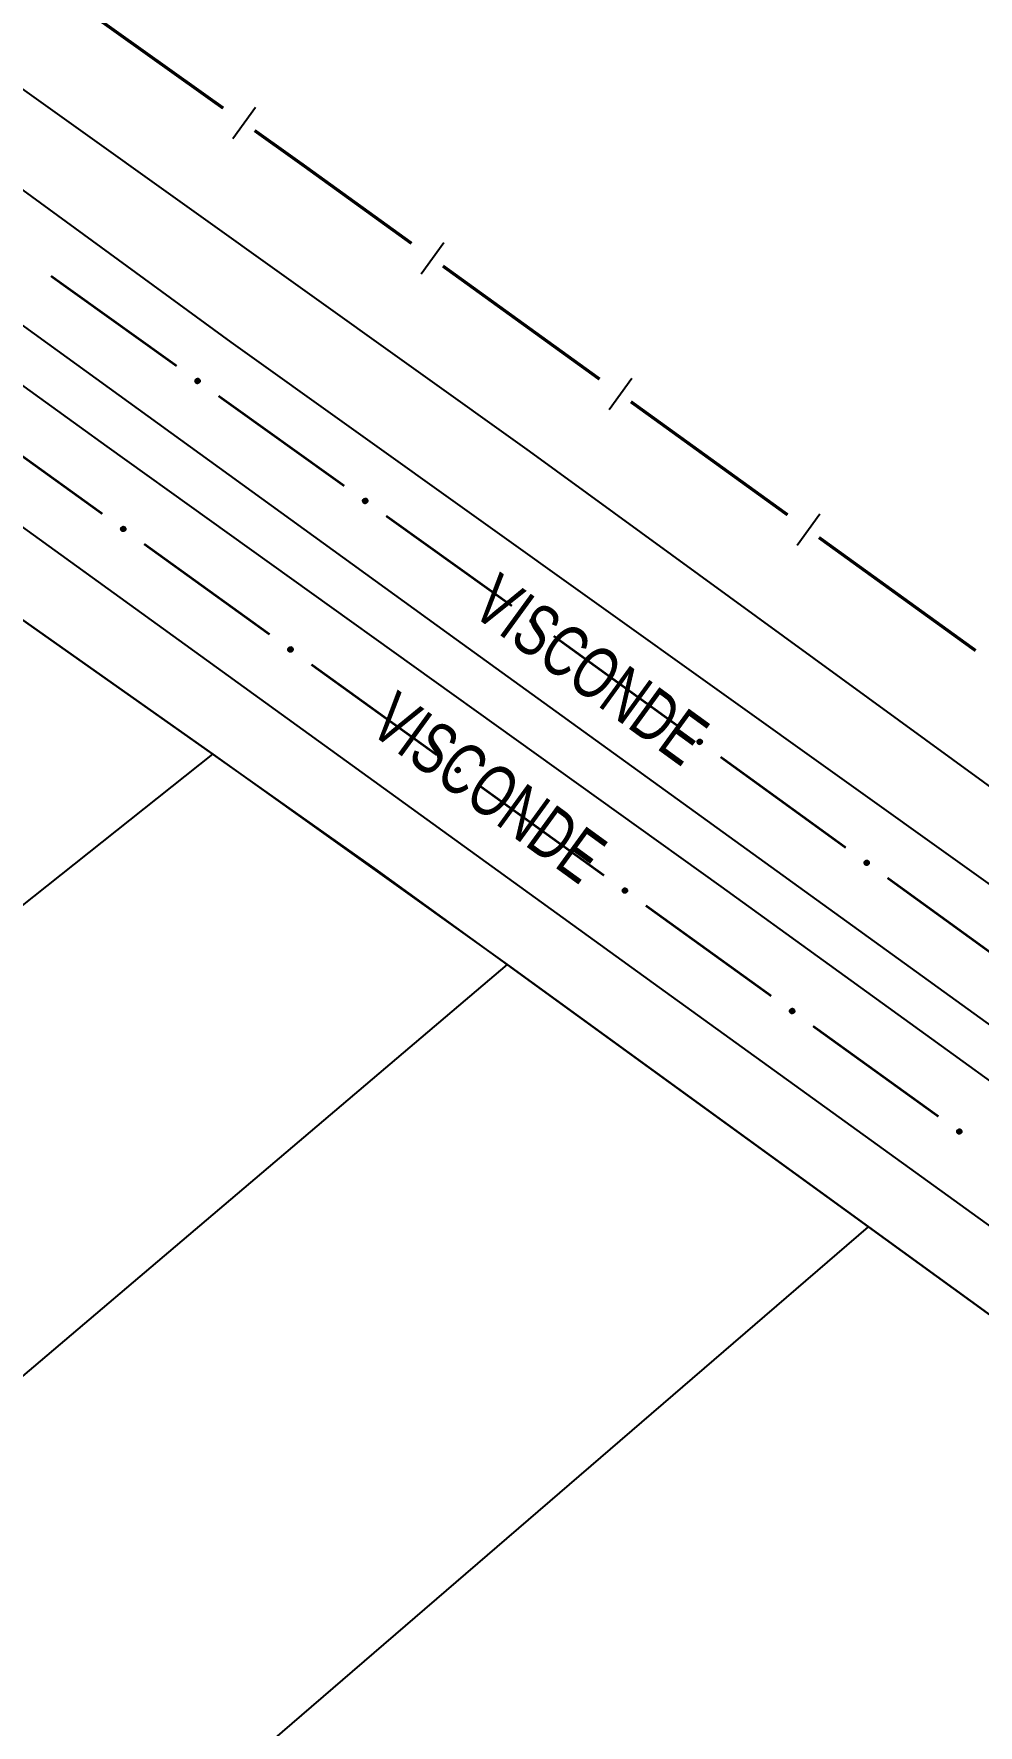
# Model space of a CAD drawing. Extents: x 200123 to 201542, y 4839549 to 4841240.
# Drawn here: x 200793.2 to 200866.4, y 4840543.5 to 4840674.9 of the extents above; entities that cross this region are included whole.
import ezdxf

# ---------------------------------------------------------------- set-up
doc = ezdxf.new("R2010")
doc.units = 0
doc.header["$LTSCALE"] = 1.5
doc.header["$MEASUREMENT"] = 0
for name, color, linetype in [('CD_MALHA_LOTES', 7, 'CONTINUOUS'), ('HD-CANAIS', 7, 'CONTINUOUS'), ('LM-LIM-SETORES-BAIRROS', 250, 'CONTINUOUS'), ('RU-QUADRA', 210, 'CONTINUOUS'), ('SV-EIXO-RUA-PAV', 20, 'CONTINUOUS'), ('SV-RUA-PAVIM', 7, 'CONTINUOUS'), ('SV-TXT-RUA-PAV', 7, 'CONTINUOUS')]:
    doc.layers.add(name, color=color, linetype=linetype)
doc.styles.add('ARIAL', font='ARIAL.SHX')

msp = doc.modelspace()

# ---------------------------------------------------------------- linework, layer by layer
at = {"layer": 'CD_MALHA_LOTES', "linetype": 'Continuous', "flags": 128}
for points in [[(200743.79, 4840663.57), (200807.05, 4840618.92)], [(200750.19, 4840573.71), (200807.05, 4840618.92)], [(200807.05, 4840618.92), (200829.9, 4840602.58)], [(200829.9, 4840602.58), (200768.89, 4840550.78)], [(200829.9, 4840602.58), (200857.93, 4840582.23)], [(200793.19, 4840526.39), (200857.93, 4840582.23)], [(200857.93, 4840582.23), (200900.44, 4840551.37), (200900.08, 4840548.43), (200858.895, 4840480.98)]]:
    msp.add_lwpolyline(points, dxfattribs=at)
at = {"layer": 'HD-CANAIS', "linetype": 'Continuous'}
msp.add_polyline3d([(200700.49, 4840737.05, 2.26), (200759.93, 4840693.69, 2.26), (200831.59, 4840642.44, 2.26), (200904.17, 4840589.58, 2.26), (200904.57, 4840585.19, 2.26)], dxfattribs=at)
at = {"layer": 'LM-LIM-SETORES-BAIRROS', "const_width": 0.25}
for points in [[(200807.851195, 4840669.085392), (200795.637594, 4840677.793317)], [(200813.96, 4840664.73), (200810.293915, 4840667.343807)], [(200814.363332, 4840664.43868), (200813.96, 4840664.73)], [(200822.469885, 4840658.583444), (200814.363332, 4840664.43868)], [(200837.061681, 4840648.044018), (200824.901851, 4840656.826873)], [(200851.653478, 4840637.504593), (200839.493647, 4840646.287448)], [(200866.245274, 4840626.965168), (200854.085444, 4840635.748022)]]:
    msp.add_lwpolyline(points, dxfattribs=at)
at = {"layer": 'LM-LIM-SETORES-BAIRROS'}
for points in [[(200810.350468, 4840669.145695), (200808.608883, 4840666.702975)], [(200824.969481, 4840658.628379), (200823.212911, 4840656.196413)], [(200839.561278, 4840648.088954), (200837.804707, 4840645.656988)], [(200854.153074, 4840637.549529), (200852.396503, 4840635.117563)]]:
    msp.add_lwpolyline(points, dxfattribs=at)
at = {"layer": 'RU-QUADRA', "linetype": 'Continuous', "flags": 128}
msp.add_lwpolyline([(200812.78, 4840408.41), (200815.31, 4840408.08), (200858.9, 4840480.98), (200900.08, 4840548.43), (200900.44, 4840551.37), (200857.93, 4840582.23), (200840.85, 4840594.63), (200829.9, 4840602.58), (200819.63, 4840610.04), (200743.79, 4840663.57), (200677.61, 4840712.96), (200655.55, 4840658.36), (200641.73, 4840623.22), (200690.03, 4840563.11), (200707.98, 4840540.44), (200727.57, 4840515.69), (200748.69, 4840489.02)], close=True, dxfattribs=at)
at = {"layer": 'SV-EIXO-RUA-PAV', "const_width": 0.18}
for points in [[(200794.481698, 4840656.053521), (200804.237967, 4840649.066732)], [(200807.490057, 4840646.737803), (200817.246326, 4840639.751014)], [(200798.473348, 4840637.582352), (200788.740245, 4840644.601378)], [(200820.498416, 4840637.422085), (200830.254685, 4840630.435297)], [(200811.450817, 4840628.223651), (200801.717715, 4840635.242677)], [(200833.499807, 4840628.096698), (200843.215295, 4840621.05331)], [(200824.428287, 4840618.86495), (200814.695184, 4840625.883976)], [(200846.45379, 4840618.705514), (200856.169277, 4840611.662127)], [(200837.405756, 4840609.506249), (200827.672654, 4840616.525274)], [(200859.407773, 4840609.314331), (200869.12326, 4840602.270943)], [(200850.383226, 4840600.147548), (200840.650123, 4840607.166573)], [(200863.360695, 4840590.788847), (200853.627593, 4840597.807872)]]:
    msp.add_lwpolyline(points, dxfattribs=at)
at = {"layer": 'SV-EIXO-RUA-PAV'}
for points in [[(200805.811289, 4840648.075421), (200805.859424, 4840648.084085), (200805.902565, 4840648.081689), (200805.937972, 4840648.069334), (200805.966413, 4840648.050258), (200805.993311, 4840648.027465), (200806.015361, 4840647.998501), (200806.032712, 4840647.960935), (200806.041743, 4840647.91271), (200806.036383, 4840647.868677), (200806.026128, 4840647.833317), (200806.007944, 4840647.802515), (200805.985364, 4840647.776755), (200805.954521, 4840647.754846), (200805.916279, 4840647.737634), (200805.867567, 4840647.729727), (200805.825289, 4840647.732366), (200805.791356, 4840647.745216), (200805.760505, 4840647.763693), (200805.733323, 4840647.787292), (200805.711842, 4840647.815847), (200805.694581, 4840647.854383), (200805.687414, 4840647.902564), (200805.689565, 4840647.944762), (200805.701935, 4840647.978867), (200805.72081, 4840648.00883), (200805.743343, 4840648.036087), (200805.771535, 4840648.059463), (200805.811289, 4840648.075421)], [(200818.819648, 4840638.759703), (200818.867783, 4840638.768368), (200818.910924, 4840638.765971), (200818.946331, 4840638.753616), (200818.974772, 4840638.73454), (200819.00167, 4840638.711747), (200819.02372, 4840638.682784), (200819.041071, 4840638.645217), (200819.050102, 4840638.596992), (200819.044742, 4840638.552959), (200819.034487, 4840638.517599), (200819.016303, 4840638.486797), (200818.993723, 4840638.461037), (200818.96288, 4840638.439128), (200818.924638, 4840638.421916), (200818.875926, 4840638.414009), (200818.833648, 4840638.416648), (200818.799715, 4840638.429498), (200818.768864, 4840638.447975), (200818.741682, 4840638.471574), (200818.720201, 4840638.50013), (200818.70294, 4840638.538665), (200818.695773, 4840638.586847), (200818.697924, 4840638.629044), (200818.710294, 4840638.663149), (200818.729169, 4840638.693112), (200818.751702, 4840638.720369), (200818.779894, 4840638.743746), (200818.819648, 4840638.759703)], [(200800.147681, 4840636.239187), (200800.099518, 4840636.230682), (200800.056385, 4840636.233221), (200800.021019, 4840636.245693), (200799.992641, 4840636.264864), (200799.965818, 4840636.287745), (200799.943865, 4840636.316782), (200799.926638, 4840636.354406), (200799.917767, 4840636.40266), (200799.923272, 4840636.446675), (200799.933644, 4840636.482001), (200799.95193, 4840636.512743), (200799.974595, 4840636.538428), (200800.00551, 4840636.560234), (200800.043809, 4840636.57732), (200800.092547, 4840636.585066), (200800.134816, 4840636.582287), (200800.168707, 4840636.569325), (200800.199496, 4840636.550746), (200800.2266, 4840636.527057), (200800.247986, 4840636.49843), (200800.265119, 4840636.459838), (200800.272127, 4840636.411633), (200800.269836, 4840636.369443), (200800.257354, 4840636.335379), (200800.23838, 4840636.305479), (200800.215757, 4840636.278297), (200800.187488, 4840636.255013), (200800.147681, 4840636.239187)], [(200831.828844, 4840629.444053), (200831.877028, 4840629.452437), (200831.920155, 4840629.44979), (200831.955489, 4840629.437229), (200831.983819, 4840629.417988), (200832.010585, 4840629.395039), (200832.032465, 4840629.365948), (200832.049598, 4840629.328281), (200832.058348, 4840629.280005), (200832.052733, 4840629.236004), (200832.042272, 4840629.200704), (200832.023909, 4840629.170008), (200832.00118, 4840629.14438), (200831.97021, 4840629.122651), (200831.931869, 4840629.105661), (200831.883112, 4840629.098037), (200831.840849, 4840629.100922), (200831.806991, 4840629.113969), (200831.776249, 4840629.132625), (200831.749204, 4840629.156382), (200831.72789, 4840629.185062), (200831.710854, 4840629.223697), (200831.703967, 4840629.271919), (200831.706363, 4840629.314104), (200831.718931, 4840629.348136), (200831.737979, 4840629.377989), (200831.76067, 4840629.405114), (200831.788998, 4840629.428327), (200831.828844, 4840629.444053)], [(200813.125151, 4840626.880486), (200813.076987, 4840626.871981), (200813.033854, 4840626.87452), (200812.998489, 4840626.886992), (200812.970111, 4840626.906162), (200812.943288, 4840626.929044), (200812.921334, 4840626.95808), (200812.904107, 4840626.995705), (200812.895236, 4840627.043959), (200812.900741, 4840627.087974), (200812.911114, 4840627.1233), (200812.929399, 4840627.154042), (200812.952065, 4840627.179727), (200812.98298, 4840627.201533), (200813.021279, 4840627.218619), (200813.070016, 4840627.226365), (200813.112286, 4840627.223586), (200813.146176, 4840627.210624), (200813.176965, 4840627.192045), (200813.20407, 4840627.168356), (200813.225455, 4840627.139729), (200813.242589, 4840627.101137), (200813.249596, 4840627.052932), (200813.247306, 4840627.010742), (200813.234823, 4840626.976678), (200813.21585, 4840626.946778), (200813.193227, 4840626.919596), (200813.164957, 4840626.896312), (200813.125151, 4840626.880486)], [(200844.782827, 4840620.052869), (200844.831011, 4840620.061254), (200844.874138, 4840620.058607), (200844.909472, 4840620.046046), (200844.937802, 4840620.026805), (200844.964568, 4840620.003856), (200844.986448, 4840619.974765), (200845.003581, 4840619.937098), (200845.012331, 4840619.888821), (200845.006716, 4840619.84482), (200844.996255, 4840619.80952), (200844.977892, 4840619.778824), (200844.955163, 4840619.753196), (200844.924193, 4840619.731467), (200844.885852, 4840619.714477), (200844.837095, 4840619.706854), (200844.794832, 4840619.709739), (200844.760974, 4840619.722786), (200844.730232, 4840619.741442), (200844.703187, 4840619.765198), (200844.681873, 4840619.793878), (200844.664836, 4840619.832513), (200844.65795, 4840619.880736), (200844.660346, 4840619.92292), (200844.672914, 4840619.956952), (200844.691962, 4840619.986805), (200844.714653, 4840620.013931), (200844.742981, 4840620.037143), (200844.782827, 4840620.052869)], [(200826.10262, 4840617.521785), (200826.054457, 4840617.51328), (200826.011324, 4840617.515819), (200825.975958, 4840617.528291), (200825.94758, 4840617.547461), (200825.920757, 4840617.570343), (200825.898804, 4840617.599379), (200825.881577, 4840617.637004), (200825.872706, 4840617.685258), (200825.878211, 4840617.729273), (200825.888583, 4840617.764599), (200825.906869, 4840617.795341), (200825.929534, 4840617.821026), (200825.960449, 4840617.842832), (200825.998748, 4840617.859918), (200826.047486, 4840617.867664), (200826.089755, 4840617.864885), (200826.123646, 4840617.851923), (200826.154435, 4840617.833344), (200826.181539, 4840617.809655), (200826.202925, 4840617.781028), (200826.220058, 4840617.742436), (200826.227066, 4840617.694231), (200826.224775, 4840617.652041), (200826.212293, 4840617.617977), (200826.193319, 4840617.588077), (200826.170696, 4840617.560894), (200826.142427, 4840617.537611), (200826.10262, 4840617.521785)], [(200857.73681, 4840610.661686), (200857.784994, 4840610.67007), (200857.828121, 4840610.667423), (200857.863455, 4840610.654863), (200857.891785, 4840610.635621), (200857.91855, 4840610.612672), (200857.940431, 4840610.583581), (200857.957564, 4840610.545914), (200857.966314, 4840610.497638), (200857.960699, 4840610.453637), (200857.950238, 4840610.418337), (200857.931875, 4840610.387641), (200857.909146, 4840610.362013), (200857.878176, 4840610.340284), (200857.839834, 4840610.323294), (200857.791078, 4840610.31567), (200857.748815, 4840610.318555), (200857.714957, 4840610.331602), (200857.684215, 4840610.350258), (200857.65717, 4840610.374015), (200857.635856, 4840610.402695), (200857.618819, 4840610.44133), (200857.611933, 4840610.489552), (200857.614329, 4840610.531737), (200857.626897, 4840610.565769), (200857.645945, 4840610.595622), (200857.668636, 4840610.622747), (200857.696964, 4840610.64596), (200857.73681, 4840610.661686)], [(200839.08009, 4840608.163084), (200839.031926, 4840608.154579), (200838.988793, 4840608.157118), (200838.953428, 4840608.16959), (200838.92505, 4840608.18876), (200838.898227, 4840608.211642), (200838.876273, 4840608.240678), (200838.859046, 4840608.278302), (200838.850175, 4840608.326557), (200838.85568, 4840608.370572), (200838.866053, 4840608.405898), (200838.884338, 4840608.43664), (200838.907004, 4840608.462324), (200838.937919, 4840608.484131), (200838.976218, 4840608.501217), (200839.024955, 4840608.508963), (200839.067225, 4840608.506183), (200839.101115, 4840608.493222), (200839.131904, 4840608.474643), (200839.159009, 4840608.450954), (200839.180394, 4840608.422327), (200839.197528, 4840608.383735), (200839.204535, 4840608.33553), (200839.202245, 4840608.29334), (200839.189762, 4840608.259276), (200839.170789, 4840608.229376), (200839.148166, 4840608.202193), (200839.119896, 4840608.17891), (200839.08009, 4840608.163084)], [(200852.057559, 4840598.804383), (200852.009396, 4840598.795878), (200851.966263, 4840598.798417), (200851.930897, 4840598.810889), (200851.902519, 4840598.830059), (200851.875696, 4840598.852941), (200851.853743, 4840598.881977), (200851.836516, 4840598.919601), (200851.827645, 4840598.967856), (200851.83315, 4840599.011871), (200851.843522, 4840599.047197), (200851.861808, 4840599.077939), (200851.884473, 4840599.103623), (200851.915388, 4840599.12543), (200851.953687, 4840599.142516), (200852.002425, 4840599.150262), (200852.044694, 4840599.147482), (200852.078585, 4840599.134521), (200852.109374, 4840599.115942), (200852.136478, 4840599.092253), (200852.157864, 4840599.063626), (200852.174997, 4840599.025034), (200852.182005, 4840598.976829), (200852.179714, 4840598.934639), (200852.167232, 4840598.900575), (200852.148258, 4840598.870675), (200852.125635, 4840598.843492), (200852.097366, 4840598.820209), (200852.057559, 4840598.804383)], [(200865.035029, 4840589.445682), (200864.986865, 4840589.437177), (200864.943732, 4840589.439716), (200864.908367, 4840589.452188), (200864.879989, 4840589.471358), (200864.853166, 4840589.49424), (200864.831212, 4840589.523276), (200864.813985, 4840589.5609), (200864.805114, 4840589.609155), (200864.810619, 4840589.65317), (200864.820992, 4840589.688496), (200864.839277, 4840589.719238), (200864.861943, 4840589.744922), (200864.892858, 4840589.766729), (200864.931157, 4840589.783815), (200864.979894, 4840589.791561), (200865.022164, 4840589.788781), (200865.056054, 4840589.77582), (200865.086843, 4840589.757241), (200865.113948, 4840589.733552), (200865.135333, 4840589.704925), (200865.152467, 4840589.666333), (200865.159474, 4840589.618128), (200865.157184, 4840589.575938), (200865.144701, 4840589.541874), (200865.125728, 4840589.511974), (200865.103105, 4840589.484791), (200865.074835, 4840589.461508), (200865.035029, 4840589.445682)]]:
    msp.add_lwpolyline(points, close=True, dxfattribs=at)
for points in [[(200805.72081, 4840648.00883), (200806.026128, 4840647.833317)], [(200805.735793, 4840648.021144), (200806.028249, 4840647.855343)], [(200805.743343, 4840648.036087), (200806.036383, 4840647.868677)], [(200805.761202, 4840648.044906), (200806.035593, 4840647.893721)], [(200805.771535, 4840648.059463), (200806.041743, 4840647.91271)], [(200805.791048, 4840648.065491), (200806.033267, 4840647.937345)], [(200805.811289, 4840648.075421), (200806.032712, 4840647.960935)], [(200805.8377, 4840648.079075), (200806.017779, 4840647.983681)], [(200805.859424, 4840648.084085), (200806.015361, 4840647.998501)], [(200805.884022, 4840648.082825), (200805.996564, 4840648.017335)], [(200805.902565, 4840648.081689), (200805.993311, 4840648.027465)], [(200805.687414, 4840647.902564), (200805.954521, 4840647.754846)], [(200805.689565, 4840647.944762), (200805.985364, 4840647.776755)], [(200805.689671, 4840647.921585), (200805.965486, 4840647.767701)], [(200805.694581, 4840647.854383), (200805.916279, 4840647.737634)], [(200805.69501, 4840647.877482), (200805.932627, 4840647.747596)], [(200805.698124, 4840647.959168), (200805.993908, 4840647.790984)], [(200805.701935, 4840647.978867), (200806.007944, 4840647.802515)], [(200805.709074, 4840647.833843), (200805.885345, 4840647.73782)], [(200805.711842, 4840647.815847), (200805.867567, 4840647.729727)], [(200805.713233, 4840647.991985), (200806.014085, 4840647.816815)], [(200805.726481, 4840647.799559), (200805.840927, 4840647.734384)], [(200805.733323, 4840647.787292), (200805.825289, 4840647.732366)], [(200818.695773, 4840638.586847), (200818.96288, 4840638.439128)], [(200818.697924, 4840638.629044), (200818.993723, 4840638.461037)], [(200818.69803, 4840638.605867), (200818.973845, 4840638.451984)], [(200818.70294, 4840638.538665), (200818.924638, 4840638.421916)], [(200818.703369, 4840638.561764), (200818.940986, 4840638.431879)], [(200818.706483, 4840638.643451), (200819.002267, 4840638.475266)], [(200818.710294, 4840638.663149), (200819.016303, 4840638.486797)], [(200818.717433, 4840638.518125), (200818.893704, 4840638.422102)], [(200818.720201, 4840638.50013), (200818.875926, 4840638.414009)], [(200818.721592, 4840638.676267), (200819.022444, 4840638.501097)], [(200818.729169, 4840638.693112), (200819.034487, 4840638.517599)], [(200818.73484, 4840638.483842), (200818.849286, 4840638.418666)], [(200818.741682, 4840638.471574), (200818.833648, 4840638.416648)], [(200818.744152, 4840638.705426), (200819.036608, 4840638.539625)], [(200818.751702, 4840638.720369), (200819.044742, 4840638.552959)], [(200818.769561, 4840638.729188), (200819.043952, 4840638.578003)], [(200818.779894, 4840638.743746), (200819.050102, 4840638.596992)], [(200818.799407, 4840638.749773), (200819.041626, 4840638.621627)], [(200818.819648, 4840638.759703), (200819.041071, 4840638.645217)], [(200818.846059, 4840638.763357), (200819.026138, 4840638.667964)], [(200818.867783, 4840638.768368), (200819.02372, 4840638.682784)], [(200818.892381, 4840638.767108), (200819.004923, 4840638.701618)], [(200818.910924, 4840638.765971), (200819.00167, 4840638.711747)], [(200800.187488, 4840636.255013), (200799.917767, 4840636.40266)], [(200800.215757, 4840636.278297), (200799.923272, 4840636.446675)], [(200800.197869, 4840636.269536), (200799.923979, 4840636.421629)], [(200800.167955, 4840636.249051), (200799.926161, 4840636.377997)], [(200800.147681, 4840636.239187), (200799.926638, 4840636.354406)], [(200800.223356, 4840636.293214), (200799.93145, 4840636.459982)], [(200800.23838, 4840636.305479), (200799.933644, 4840636.482001)], [(200800.121258, 4840636.235621), (200799.941496, 4840636.331609)], [(200800.099518, 4840636.230682), (200799.943865, 4840636.316782)], [(200800.246012, 4840636.322299), (200799.945742, 4840636.498463)], [(200800.257354, 4840636.335379), (200799.95193, 4840636.512743)], [(200800.074924, 4840636.232024), (200799.962599, 4840636.297886)], [(200800.056385, 4840636.233221), (200799.965818, 4840636.287745)], [(200800.26123, 4840636.355065), (200799.966004, 4840636.524227)], [(200800.269836, 4840636.369443), (200799.974595, 4840636.538428)], [(200800.269807, 4840636.39262), (200799.994502, 4840636.547415)], [(200800.272127, 4840636.411633), (200800.00551, 4840636.560234)], [(200800.264614, 4840636.436741), (200800.027428, 4840636.567411)], [(200800.265119, 4840636.459838), (200800.043809, 4840636.57732)], [(200800.250694, 4840636.480426), (200800.074742, 4840636.577032)], [(200800.247986, 4840636.49843), (200800.092547, 4840636.585066)], [(200800.233401, 4840636.514767), (200800.119171, 4840636.58032)], [(200800.2266, 4840636.527057), (200800.134816, 4840636.582287)], [(200831.703967, 4840629.271919), (200831.97021, 4840629.122651)], [(200831.706334, 4840629.290927), (200831.98125, 4840629.135442)], [(200831.706363, 4840629.314104), (200832.00118, 4840629.14438)], [(200831.710854, 4840629.223697), (200831.931869, 4840629.105661)], [(200831.711417, 4840629.246793), (200831.948274, 4840629.115528)], [(200831.715005, 4840629.32846), (200832.009807, 4840629.158559)], [(200831.718931, 4840629.348136), (200832.023909, 4840629.170008)], [(200831.725227, 4840629.203073), (200831.900937, 4840629.106027)], [(200831.72789, 4840629.185062), (200831.883112, 4840629.098037)], [(200831.730305, 4840629.361188), (200832.030133, 4840629.184272)], [(200831.737979, 4840629.377989), (200832.042272, 4840629.200704)], [(200831.742434, 4840629.168689), (200831.856499, 4840629.102849)], [(200831.749204, 4840629.156382), (200831.840849, 4840629.100922)], [(200831.753034, 4840629.390215), (200832.044522, 4840629.222717)], [(200831.76067, 4840629.405114), (200832.052733, 4840629.236004)], [(200831.778581, 4840629.41383), (200832.052088, 4840629.261052)], [(200831.788998, 4840629.428327), (200832.058348, 4840629.280005)], [(200831.808546, 4840629.43424), (200832.050016, 4840629.304688)], [(200831.828844, 4840629.444053), (200832.049598, 4840629.328281)], [(200831.855276, 4840629.447553), (200832.034797, 4840629.351114)], [(200831.877028, 4840629.452437), (200832.032465, 4840629.365948)], [(200831.901619, 4840629.451034), (200832.013779, 4840629.384891)], [(200831.920155, 4840629.44979), (200832.010585, 4840629.395039)], [(200813.164957, 4840626.896312), (200812.895236, 4840627.043959)], [(200813.193227, 4840626.919596), (200812.900741, 4840627.087974)], [(200813.175338, 4840626.910835), (200812.901449, 4840627.062928)], [(200813.145424, 4840626.89035), (200812.903631, 4840627.019296)], [(200813.125151, 4840626.880486), (200812.904107, 4840626.995705)], [(200813.200825, 4840626.934513), (200812.908919, 4840627.101281)], [(200813.21585, 4840626.946778), (200812.911114, 4840627.1233)], [(200813.223482, 4840626.963598), (200812.923211, 4840627.139762)], [(200813.234823, 4840626.976678), (200812.929399, 4840627.154042)], [(200813.238699, 4840626.996364), (200812.943473, 4840627.165526)], [(200813.247306, 4840627.010742), (200812.952065, 4840627.179727)], [(200813.247277, 4840627.033919), (200812.971972, 4840627.188714)], [(200813.249596, 4840627.052932), (200812.98298, 4840627.201533)], [(200813.242083, 4840627.07804), (200813.004898, 4840627.20871)], [(200813.242589, 4840627.101137), (200813.021279, 4840627.218619)], [(200813.228164, 4840627.121725), (200813.052211, 4840627.218331)], [(200813.225455, 4840627.139729), (200813.070016, 4840627.226365)], [(200813.210871, 4840627.156066), (200813.096641, 4840627.221619)], [(200813.20407, 4840627.168356), (200813.112286, 4840627.223586)], [(200813.098728, 4840626.87692), (200812.918966, 4840626.972908)], [(200813.076987, 4840626.871981), (200812.921334, 4840626.95808)], [(200813.052393, 4840626.873322), (200812.940068, 4840626.939185)], [(200813.033854, 4840626.87452), (200812.943288, 4840626.929044)], [(200844.65795, 4840619.880736), (200844.924193, 4840619.731467)], [(200844.660317, 4840619.899743), (200844.935233, 4840619.744258)], [(200844.660346, 4840619.92292), (200844.955163, 4840619.753196)], [(200844.664836, 4840619.832513), (200844.885852, 4840619.714477)], [(200844.6654, 4840619.855609), (200844.902257, 4840619.724345)], [(200844.668988, 4840619.937277), (200844.96379, 4840619.767376)], [(200844.672914, 4840619.956952), (200844.977892, 4840619.778824)], [(200844.67921, 4840619.81189), (200844.85492, 4840619.714843)], [(200844.681873, 4840619.793878), (200844.837095, 4840619.706854)], [(200844.684288, 4840619.970005), (200844.984116, 4840619.793089)], [(200844.691962, 4840619.986805), (200844.996255, 4840619.80952)], [(200844.696417, 4840619.777505), (200844.810482, 4840619.711666)], [(200844.703187, 4840619.765198), (200844.794832, 4840619.709739)], [(200844.707017, 4840619.999032), (200844.998504, 4840619.831534)], [(200844.714653, 4840620.013931), (200845.006716, 4840619.84482)], [(200844.732564, 4840620.022646), (200845.006071, 4840619.869868)], [(200844.742981, 4840620.037143), (200845.012331, 4840619.888821)], [(200844.762529, 4840620.043057), (200845.003999, 4840619.913505)], [(200844.782827, 4840620.052869), (200845.003581, 4840619.937098)], [(200844.809259, 4840620.05637), (200844.98878, 4840619.959931)], [(200844.831011, 4840620.061254), (200844.986448, 4840619.974765)], [(200844.855602, 4840620.059851), (200844.967762, 4840619.993708)], [(200844.874138, 4840620.058607), (200844.964568, 4840620.003856)], [(200826.212293, 4840617.617977), (200825.906869, 4840617.795341)], [(200826.216169, 4840617.637663), (200825.920943, 4840617.806825)], [(200826.224775, 4840617.652041), (200825.929534, 4840617.821026)], [(200826.224746, 4840617.675218), (200825.949441, 4840617.830013)], [(200826.227066, 4840617.694231), (200825.960449, 4840617.842832)], [(200826.219553, 4840617.719339), (200825.982367, 4840617.850009)], [(200826.220058, 4840617.742436), (200825.998748, 4840617.859918)], [(200826.205633, 4840617.763024), (200826.029681, 4840617.85963)], [(200826.202925, 4840617.781028), (200826.047486, 4840617.867664)], [(200826.18834, 4840617.797365), (200826.07411, 4840617.862918)], [(200826.181539, 4840617.809655), (200826.089755, 4840617.864885)], [(200826.142427, 4840617.537611), (200825.872706, 4840617.685258)], [(200826.170696, 4840617.560894), (200825.878211, 4840617.729273)], [(200826.152808, 4840617.552134), (200825.878918, 4840617.704227)], [(200826.122894, 4840617.531649), (200825.8811, 4840617.660595)], [(200826.10262, 4840617.521785), (200825.881577, 4840617.637004)], [(200826.178295, 4840617.575812), (200825.886389, 4840617.74258)], [(200826.193319, 4840617.588077), (200825.888583, 4840617.764599)], [(200826.076197, 4840617.518218), (200825.896435, 4840617.614207)], [(200826.054457, 4840617.51328), (200825.898804, 4840617.599379)], [(200826.200951, 4840617.604897), (200825.900681, 4840617.781061)], [(200826.029863, 4840617.514621), (200825.917538, 4840617.580483)], [(200826.011324, 4840617.515819), (200825.920757, 4840617.570343)], [(200857.611933, 4840610.489552), (200857.878176, 4840610.340284)], [(200857.6143, 4840610.50856), (200857.889216, 4840610.353075)], [(200857.614329, 4840610.531737), (200857.909146, 4840610.362013)], [(200857.618819, 4840610.44133), (200857.839834, 4840610.323294)], [(200857.619383, 4840610.464426), (200857.85624, 4840610.333162)], [(200857.622971, 4840610.546093), (200857.917773, 4840610.376192)], [(200857.626897, 4840610.565769), (200857.931875, 4840610.387641)], [(200857.633193, 4840610.420706), (200857.808903, 4840610.32366)], [(200857.635856, 4840610.402695), (200857.791078, 4840610.31567)], [(200857.638271, 4840610.578821), (200857.938099, 4840610.401905)], [(200857.645945, 4840610.595622), (200857.950238, 4840610.418337)], [(200857.6504, 4840610.386322), (200857.764465, 4840610.320483)], [(200857.65717, 4840610.374015), (200857.748815, 4840610.318555)], [(200857.661, 4840610.607849), (200857.952487, 4840610.44035)], [(200857.668636, 4840610.622747), (200857.960699, 4840610.453637)], [(200857.686546, 4840610.631463), (200857.960054, 4840610.478685)], [(200857.696964, 4840610.64596), (200857.966314, 4840610.497638)], [(200857.716512, 4840610.651873), (200857.957982, 4840610.522322)], [(200857.73681, 4840610.661686), (200857.957564, 4840610.545914)], [(200857.763242, 4840610.665186), (200857.942763, 4840610.568748)], [(200857.784994, 4840610.67007), (200857.940431, 4840610.583581)], [(200857.809585, 4840610.668667), (200857.921745, 4840610.602524)], [(200857.828121, 4840610.667423), (200857.91855, 4840610.612672)], [(200839.119896, 4840608.17891), (200838.850175, 4840608.326557)], [(200839.148166, 4840608.202193), (200838.85568, 4840608.370572)], [(200839.130277, 4840608.193433), (200838.856388, 4840608.345526)], [(200839.100363, 4840608.172948), (200838.85857, 4840608.301894)], [(200839.08009, 4840608.163084), (200838.859046, 4840608.278302)], [(200839.155764, 4840608.217111), (200838.863858, 4840608.383879)], [(200839.170789, 4840608.229376), (200838.866053, 4840608.405898)], [(200839.053667, 4840608.159517), (200838.873905, 4840608.255506)], [(200839.031926, 4840608.154579), (200838.876273, 4840608.240678)], [(200839.178421, 4840608.246196), (200838.87815, 4840608.42236)], [(200839.189762, 4840608.259276), (200838.884338, 4840608.43664)], [(200839.007332, 4840608.15592), (200838.895007, 4840608.221782)], [(200838.988793, 4840608.157118), (200838.898227, 4840608.211642)], [(200839.193638, 4840608.278962), (200838.898412, 4840608.448124)], [(200839.202245, 4840608.29334), (200838.907004, 4840608.462324)], [(200839.202216, 4840608.316517), (200838.926911, 4840608.471312)], [(200839.204535, 4840608.33553), (200838.937919, 4840608.484131)], [(200839.197022, 4840608.360638), (200838.959837, 4840608.491308)], [(200839.197528, 4840608.383735), (200838.976218, 4840608.501217)], [(200839.183103, 4840608.404323), (200839.00715, 4840608.500929)], [(200839.180394, 4840608.422327), (200839.024955, 4840608.508963)], [(200839.16581, 4840608.438664), (200839.05158, 4840608.504217)], [(200839.159009, 4840608.450954), (200839.067225, 4840608.506183)], [(200852.097366, 4840598.820209), (200851.827645, 4840598.967856)], [(200852.125635, 4840598.843492), (200851.83315, 4840599.011871)], [(200852.107747, 4840598.834732), (200851.833857, 4840598.986825)], [(200852.077833, 4840598.814247), (200851.836039, 4840598.943193)], [(200852.057559, 4840598.804383), (200851.836516, 4840598.919601)], [(200852.133234, 4840598.85841), (200851.841328, 4840599.025178)], [(200852.148258, 4840598.870675), (200851.843522, 4840599.047197)], [(200852.031136, 4840598.800816), (200851.851374, 4840598.896805)], [(200852.009396, 4840598.795878), (200851.853743, 4840598.881977)], [(200852.15589, 4840598.887494), (200851.85562, 4840599.063659)], [(200852.167232, 4840598.900575), (200851.861808, 4840599.077939)], [(200851.984802, 4840598.797219), (200851.872477, 4840598.863081)], [(200851.966263, 4840598.798417), (200851.875696, 4840598.852941)], [(200852.171108, 4840598.920261), (200851.875882, 4840599.089423)], [(200852.179714, 4840598.934639), (200851.884473, 4840599.103623)], [(200852.179685, 4840598.957816), (200851.90438, 4840599.112611)], [(200852.182005, 4840598.976829), (200851.915388, 4840599.12543)], [(200852.174492, 4840599.001937), (200851.937306, 4840599.132607)], [(200852.174997, 4840599.025034), (200851.953687, 4840599.142516)], [(200852.160572, 4840599.045622), (200851.98462, 4840599.142228)], [(200852.157864, 4840599.063626), (200852.002425, 4840599.150262)], [(200852.143279, 4840599.079963), (200852.029049, 4840599.145516)], [(200852.136478, 4840599.092253), (200852.044694, 4840599.147482)], [(200865.074835, 4840589.461508), (200864.805114, 4840589.609155)], [(200865.103105, 4840589.484791), (200864.810619, 4840589.65317)], [(200865.085216, 4840589.476031), (200864.811327, 4840589.628123)], [(200865.055302, 4840589.455545), (200864.813509, 4840589.584492)], [(200865.035029, 4840589.445682), (200864.813985, 4840589.5609)], [(200865.110703, 4840589.499709), (200864.818797, 4840589.666477)], [(200865.125728, 4840589.511974), (200864.820992, 4840589.688496)], [(200865.008606, 4840589.442115), (200864.828844, 4840589.538104)], [(200864.986865, 4840589.437177), (200864.831212, 4840589.523276)], [(200865.13336, 4840589.528793), (200864.833089, 4840589.704958)], [(200865.144701, 4840589.541874), (200864.839277, 4840589.719238)], [(200864.962271, 4840589.438518), (200864.849946, 4840589.50438)], [(200864.943732, 4840589.439716), (200864.853166, 4840589.49424)], [(200865.148577, 4840589.56156), (200864.853351, 4840589.730722)], [(200865.157184, 4840589.575938), (200864.861943, 4840589.744922)], [(200865.157155, 4840589.599115), (200864.88185, 4840589.75391)], [(200865.159474, 4840589.618128), (200864.892858, 4840589.766729)], [(200865.151961, 4840589.643236), (200864.914776, 4840589.773906)], [(200865.152467, 4840589.666333), (200864.931157, 4840589.783815)], [(200865.138042, 4840589.68692), (200864.962089, 4840589.783527)], [(200865.135333, 4840589.704925), (200864.979894, 4840589.791561)], [(200865.120749, 4840589.721262), (200865.006519, 4840589.786815)], [(200865.113948, 4840589.733552), (200865.022164, 4840589.788781)]]:
    msp.add_lwpolyline(points, dxfattribs=at)
at = {"layer": 'SV-RUA-PAVIM', "linetype": 'Continuous'}
msp.add_polyline3d([(200690.34423, 4840750.294916, 2.9), (200685.59, 4840743.59, 2.9), (200685.23, 4840742.03, 2.9), (200686.03, 4840740.33, 2.92), (200739.71, 4840701.17, 2.98), (200808.45, 4840650.92, 3.4), (200874.89, 4840603.4, 3.76), (200915.92, 4840573.92, 3.82), (200917.22, 4840574.02, 3.84), (200918.34, 4840574.92, 3.84), (200923.493841, 4840585.194819, 3.84)], dxfattribs=at)
for points in [[(200682.38, 4840727.04, 2.96), (200798.81, 4840642.81, 3.8), (200846.48, 4840608.64, 3.89), (200910, 4840562.68, 3.79), (200911.57, 4840562.6, 3.79), (200912.27, 4840563.47, 3.79), (200912.4, 4840564.81, 3.79), (200911.71, 4840565.83, 3.79), (200825.96, 4840627.82, 3.6), (200766.26, 4840671.07, 3.13), (200701.74, 4840717.32, 3), (200681.48, 4840732.26, 2.92), (200680.08, 4840731.94, 2.92), (200679.33, 4840731.08, 2.92), (200679.26, 4840729.75, 2.94), (200679.73, 4840728.75, 2.93)], [(200838.08, 4840440.91, 3.79), (200904.93, 4840549.38, 3.5), (200905.23, 4840552.57, 3.5), (200904.63, 4840554.85, 3.5), (200893.86, 4840563.16, 3.43), (200841.72, 4840600.81, 3.43), (200752.45, 4840665.35, 3.06), (200685.92, 4840713.86, 2.77), (200682.71, 4840715.47, 2.77), (200678.69, 4840715.95, 2.77), (200674.28, 4840714.96, 2.77), (200670.63, 4840711.98, 2.91), (200667.48, 4840706.6, 2.97), (200637.53, 4840631, 2.99), (200636.92, 4840628.62, 2.99), (200637.54, 4840625.46, 2.99), (200697.32, 4840549.67, 3.43), (200749.75, 4840483.9, 3.48), (200784.76, 4840440.07, 3.48), (200812.45, 4840405.16, 2.65), (200813.98, 4840403.92, 2.65), (200815.64, 4840404.12, 2.65), (200816.93, 4840404.94, 2.65), (200817.95, 4840406.47, 2.65)]]:
    msp.add_polyline3d(points, close=True, dxfattribs=at)

# ---------------------------------------------------------------- texts
at = {"layer": 'SV-TXT-RUA-PAV', "style": 'ARIAL', "width": 0.7}
for p in [(200826.96, 4840629.89), (200819.02, 4840620.72)]:
    msp.add_text('VISCONDE', height=4, rotation=324, dxfattribs=at).set_placement(p)

doc.saveas('drawing.dxf')
